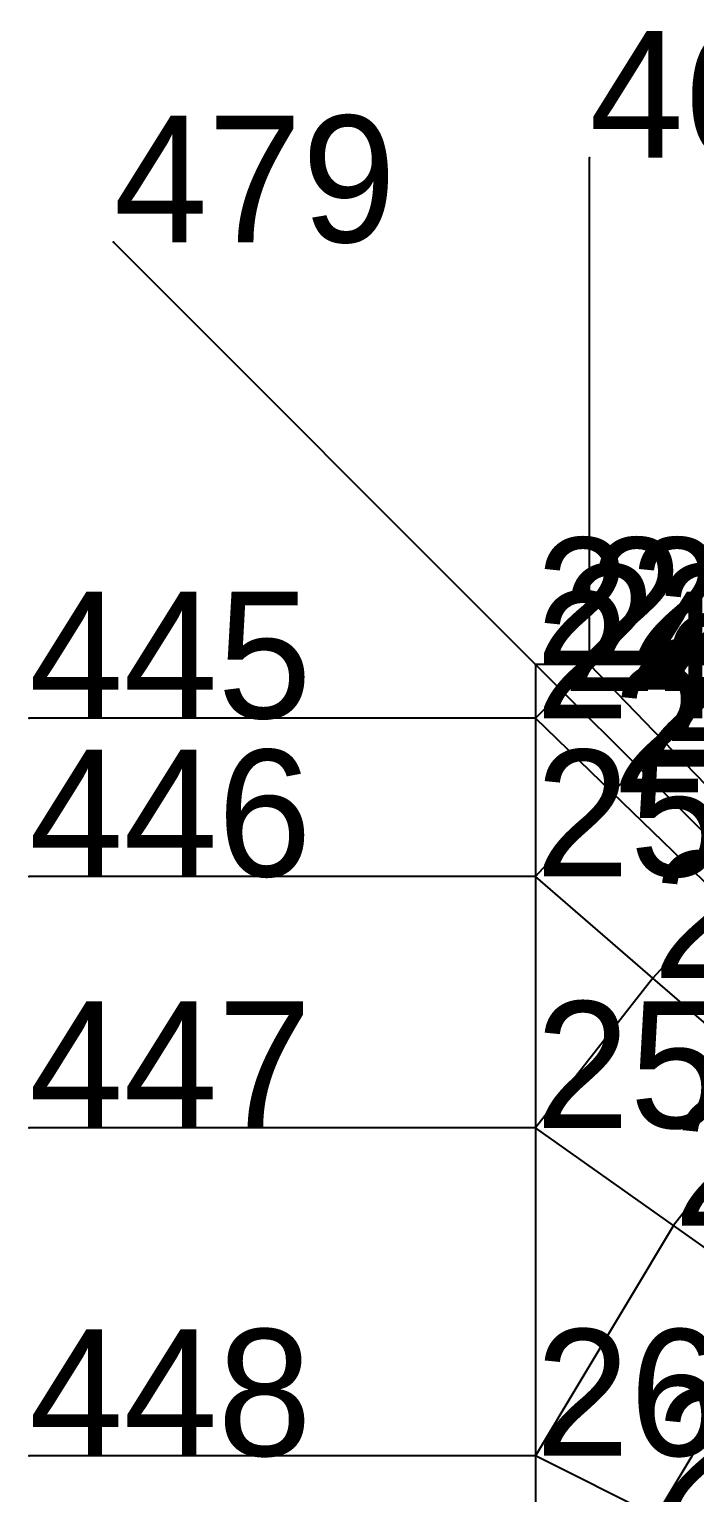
# Model space of a CAD drawing. Header units: metres. Extents: x -2.48 to 2.8, y -2.48 to 2.63.
# Drawn here: x -2.475 to -1.686, y 0.894 to 2.627 of the extents above; entities that cross this region are included whole.
import ezdxf

# ---------------------------------------------------------------- set-up
doc = ezdxf.new("R2010")
doc.units = ezdxf.units.M

msp = doc.modelspace()

# ---------------------------------------------------------------- linework, layer by layer
at = {"layer": 'ASSE', "color": 253}
for p, q in [((-1.811111, 1.875, 0.93483), (-1.811111, 2.475, -1.014714)), ((-1.875, 1.875, 0.648265), (-2.375, 2.375, -1.5)), ((-1.843332, 1.843332, 0.93483), (-1.875, 1.875, 0.648265)), ((-1.811111, 1.875, 0.93483), (-1.875, 1.875, 0.648265)), ((-1.875, 1.875, 0.648265), (-1.875, 1.811111, 0.93483)), ((-1.811111, 1.875, 0.93483), (-1.843332, 1.843332, 0.93483)), ((-1.723244, 1.784033, 1.268734), (-1.811111, 1.875, 0.93483)), ((-1.623798, 1.875, 1.268734), (-1.811111, 1.875, 0.93483)), ((-1.623798, 1.875, 1.268734), (-1.723244, 1.784033, 1.268734)), ((-1.843332, 1.843332, 0.93483), (-1.875, 1.811111, 0.93483)), ((-1.753902, 1.753902, 1.268734), (-1.843332, 1.843332, 0.93483)), ((-1.875, 1.811111, 0.93483), (-2.475, 1.811111, -1.014714)), ((-1.784033, 1.723244, 1.268734), (-1.875, 1.811111, 0.93483)), ((-1.875, 1.811111, 0.93483), (-1.875, 1.623798, 1.268734)), ((-1.723244, 1.784033, 1.268734), (-1.753902, 1.753902, 1.268734)), ((-1.595414, 1.651694, 1.590113), (-1.723244, 1.784033, 1.268734)), ((-1.753902, 1.753902, 1.268734), (-1.784033, 1.723244, 1.268734)), ((-1.623798, 1.623798, 1.590113), (-1.753902, 1.753902, 1.268734)), ((-1.784033, 1.723244, 1.268734), (-1.875, 1.623798, 1.268734)), ((-1.651694, 1.595414, 1.590113), (-1.784033, 1.723244, 1.268734)), ((-1.875, 1.623798, 1.268734), (-2.475, 1.623798, -0.5625)), ((-1.735913, 1.503344, 1.590113), (-1.875, 1.623798, 1.268734)), ((-1.875, 1.623798, 1.268734), (-1.875, 1.325825, 1.590113)), ((-1.651694, 1.595414, 1.590113), (-1.735913, 1.503344, 1.590113)), ((-1.735913, 1.503344, 1.590113), (-1.875, 1.325825, 1.590113)), ((-1.584664, 1.372359, 1.850854), (-1.735913, 1.503344, 1.590113)), ((-1.584664, 1.372359, 1.850854), (-1.711633, 1.210307, 1.850854)), ((-1.875, 1.325825, 1.590113), (-2.475, 1.325825, -0.174175)), ((-1.711633, 1.210307, 1.850854), (-1.875, 1.325825, 1.590113)), ((-1.875, 1.325825, 1.590113), (-1.875, 0.9375, 1.850854)), ((-1.711633, 1.210307, 1.850854), (-1.875, 0.9375, 1.850854)), ((-1.581376, 1.118202, 2.019233), (-1.711633, 1.210307, 1.850854)), ((-1.581376, 1.118202, 2.019233), (-1.732311, 0.866156, 2.019233)), ((-1.875, 0.9375, 1.850854), (-2.475, 0.9375, 0.123798)), ((-1.732311, 0.866156, 2.019233), (-1.875, 0.9375, 1.850854)), ((-1.875, 0.9375, 1.850854), (-1.875, 0.485286, 2.019233))]:
    msp.add_line(p, q, dxfattribs=at)
at = {"layer": 'ESTRADOSSO'}
for p, q in [((-1.811111, 1.875, 1.384374), (-1.811111, 2.475, 0.485286)), ((-1.875, 1.875, 1.29653), (-2.375, 2.375)), ((-1.843332, 1.843332, 1.384374), (-1.875, 1.875, 1.29653)), ((-1.811111, 1.875, 1.384374), (-1.875, 1.875, 1.29653)), ((-1.875, 1.875, 1.29653), (-1.875, 1.811111, 1.384374)), ((-1.811111, 1.875, 1.384374), (-1.843332, 1.843332, 1.384374)), ((-1.723244, 1.784033, 1.599968), (-1.811111, 1.875, 1.384374)), ((-1.623798, 1.875, 1.599968), (-1.811111, 1.875, 1.384374)), ((-1.623798, 1.875, 1.599968), (-1.723244, 1.784033, 1.599968)), ((-1.843332, 1.843332, 1.384374), (-1.875, 1.811111, 1.384374)), ((-1.753902, 1.753902, 1.599968), (-1.843332, 1.843332, 1.384374)), ((-1.875, 1.811111, 1.384374), (-2.475, 1.811111, 0.485286)), ((-1.784033, 1.723244, 1.599968), (-1.875, 1.811111, 1.384374)), ((-1.875, 1.811111, 1.384374), (-1.875, 1.623798, 1.599968)), ((-1.723244, 1.784033, 1.599968), (-1.753902, 1.753902, 1.599968)), ((-1.595414, 1.651694, 1.854401), (-1.723244, 1.784033, 1.599968)), ((-1.753902, 1.753902, 1.599968), (-1.784033, 1.723244, 1.599968)), ((-1.623798, 1.623798, 1.854401), (-1.753902, 1.753902, 1.599968)), ((-1.784033, 1.723244, 1.599968), (-1.875, 1.623798, 1.599968)), ((-1.651694, 1.595414, 1.854401), (-1.784033, 1.723244, 1.599968)), ((-1.875, 1.623798, 1.599968), (-2.475, 1.623798, 0.9375)), ((-1.735913, 1.503344, 1.854401), (-1.875, 1.623798, 1.599968)), ((-1.875, 1.623798, 1.599968), (-1.875, 1.325825, 1.854401)), ((-1.651694, 1.595414, 1.854401), (-1.735913, 1.503344, 1.854401)), ((-1.735913, 1.503344, 1.854401), (-1.875, 1.325825, 1.854401)), ((-1.584664, 1.372359, 2.07791), (-1.735913, 1.503344, 1.854401)), ((-1.584664, 1.372359, 2.07791), (-1.711633, 1.210307, 2.07791)), ((-1.875, 1.325825, 1.854401), (-2.475, 1.325825, 1.325825)), ((-1.711633, 1.210307, 2.07791), (-1.875, 1.325825, 1.854401)), ((-1.875, 1.325825, 1.854401), (-1.875, 0.9375, 2.07791)), ((-1.711633, 1.210307, 2.07791), (-1.875, 0.9375, 2.07791)), ((-1.581376, 1.118202, 2.227356), (-1.711633, 1.210307, 2.07791)), ((-1.581376, 1.118202, 2.227356), (-1.732311, 0.866156, 2.227356)), ((-1.875, 0.9375, 2.07791), (-2.475, 0.9375, 1.623798)), ((-1.732311, 0.866156, 2.227356), (-1.875, 0.9375, 2.07791)), ((-1.875, 0.9375, 2.07791), (-1.875, 0.485286, 2.227356))]:
    msp.add_line(p, q, dxfattribs=at)
at = {"layer": 'EXTERNAL'}
for p in [(-1.811111, 2.475, -2.514714), (-2.375, 2.375, -3), (-2.475, 1.811111, -2.514714), (-2.475, 1.623798, -2.0625), (-2.475, 1.325825, -1.674175), (-2.475, 0.9375, -1.376202)]:
    msp.add_point(p, dxfattribs=at)
at = {"layer": 'fz', "color": 7}
for p, q in [((-1.811111, 2.475, 0.485286), (-1.811111, 2.475, 0.485286)), ((-2.375, 2.375), (-2.375, 2.375)), ((-1.875, 1.875, 1.29653), (-1.875, 1.875, 1.34053)), ((-1.811111, 1.875, 1.384374), (-1.811111, 1.875, 1.684374)), ((-1.843332, 1.843332, 1.384374), (-1.843332, 1.843332, 1.634374)), ((-2.475, 1.811111, 0.485286), (-2.475, 1.811111, 0.485286)), ((-1.875, 1.811111, 1.384374), (-1.875, 1.811111, 1.684374)), ((-1.723244, 1.784033, 1.599968), (-1.723244, 1.784033, 2.343968)), ((-1.753902, 1.753902, 1.599968), (-1.753902, 1.753902, 2.041968)), ((-1.784033, 1.723244, 1.599968), (-1.784033, 1.723244, 2.343968)), ((-2.475, 1.623798, 0.9375), (-2.475, 1.623798, 0.9375)), ((-1.875, 1.623798, 1.599968), (-1.875, 1.623798, 2.585968)), ((-1.735913, 1.503344, 1.854401), (-1.735913, 1.503344, 3.400401)), ((-2.475, 1.325825, 1.325825), (-2.475, 1.325825, 1.325825)), ((-1.875, 1.325825, 1.854401), (-1.875, 1.325825, 3.430401)), ((-1.711633, 1.210307, 2.07791), (-1.711633, 1.210307, 3.93191)), ((-2.475, 0.9375, 1.623798), (-2.475, 0.9375, 1.623798)), ((-1.875, 0.9375, 2.07791), (-1.875, 0.9375, 3.77191))]:
    msp.add_line(p, q, dxfattribs=at)
at = {"layer": 'INTERNAL'}
for p in [(-1.875, 1.875), (-1.811111, 1.875, 0.485286), (-1.843332, 1.843332, 0.485286), (-1.875, 1.811111, 0.485286), (-1.723244, 1.784033, 0.9375), (-1.753902, 1.753902, 0.9375), (-1.784033, 1.723244, 0.9375), (-1.875, 1.623798, 0.9375), (-1.735913, 1.503344, 1.325825), (-1.875, 1.325825, 1.325825), (-1.711633, 1.210307, 1.623798), (-1.875, 0.9375, 1.623798)]:
    msp.add_point(p, dxfattribs=at)
at = {"layer": 'INTRADOSSO'}
for p, q in [((-1.811111, 1.875, 0.485286), (-1.811111, 2.475, -2.514714)), ((-1.875, 1.875), (-2.375, 2.375, -3)), ((-1.843332, 1.843332, 0.485286), (-1.875, 1.875)), ((-1.811111, 1.875, 0.485286), (-1.875, 1.875)), ((-1.875, 1.875), (-1.875, 1.811111, 0.485286)), ((-1.811111, 1.875, 0.485286), (-1.843332, 1.843332, 0.485286)), ((-1.723244, 1.784033, 0.9375), (-1.811111, 1.875, 0.485286)), ((-1.623798, 1.875, 0.9375), (-1.811111, 1.875, 0.485286)), ((-1.623798, 1.875, 0.9375), (-1.723244, 1.784033, 0.9375)), ((-1.843332, 1.843332, 0.485286), (-1.875, 1.811111, 0.485286)), ((-1.753902, 1.753902, 0.9375), (-1.843332, 1.843332, 0.485286)), ((-1.875, 1.811111, 0.485286), (-2.475, 1.811111, -2.514714)), ((-1.784033, 1.723244, 0.9375), (-1.875, 1.811111, 0.485286)), ((-1.875, 1.811111, 0.485286), (-1.875, 1.623798, 0.9375)), ((-1.723244, 1.784033, 0.9375), (-1.753902, 1.753902, 0.9375)), ((-1.595414, 1.651694, 1.325825), (-1.723244, 1.784033, 0.9375)), ((-1.753902, 1.753902, 0.9375), (-1.784033, 1.723244, 0.9375)), ((-1.623798, 1.623798, 1.325825), (-1.753902, 1.753902, 0.9375)), ((-1.784033, 1.723244, 0.9375), (-1.875, 1.623798, 0.9375)), ((-1.651694, 1.595414, 1.325825), (-1.784033, 1.723244, 0.9375)), ((-1.875, 1.623798, 0.9375), (-2.475, 1.623798, -2.0625)), ((-1.735913, 1.503344, 1.325825), (-1.875, 1.623798, 0.9375)), ((-1.875, 1.623798, 0.9375), (-1.875, 1.325825, 1.325825)), ((-1.651694, 1.595414, 1.325825), (-1.735913, 1.503344, 1.325825)), ((-1.735913, 1.503344, 1.325825), (-1.875, 1.325825, 1.325825)), ((-1.584664, 1.372359, 1.623798), (-1.735913, 1.503344, 1.325825)), ((-1.584664, 1.372359, 1.623798), (-1.711633, 1.210307, 1.623798)), ((-1.875, 1.325825, 1.325825), (-2.475, 1.325825, -1.674175)), ((-1.711633, 1.210307, 1.623798), (-1.875, 1.325825, 1.325825)), ((-1.875, 1.325825, 1.325825), (-1.875, 0.9375, 1.623798)), ((-1.711633, 1.210307, 1.623798), (-1.875, 0.9375, 1.623798)), ((-1.581376, 1.118202, 1.811111), (-1.711633, 1.210307, 1.623798)), ((-1.581376, 1.118202, 1.811111), (-1.732311, 0.866156, 1.811111)), ((-1.875, 0.9375, 1.623798), (-2.475, 0.9375, -1.376202)), ((-1.732311, 0.866156, 1.811111), (-1.875, 0.9375, 1.623798)), ((-1.875, 0.9375, 1.623798), (-1.875, 0.485286, 1.811111))]:
    msp.add_line(p, q, dxfattribs=at)
at = {"layer": 'MAXSPINTA', "color": 81, "ltscale": 6.068406}
for p, q in [((-1.811111, 1.875, 1.18846), (-1.811111, 2.475, 0.485286)), ((-1.875, 1.811111, 1.18846), (-2.475, 1.811111, 0.485286))]:
    msp.add_line(p, q, dxfattribs=at)
at = {"layer": 'MAXSPINTA', "color": 201, "ltscale": 18.383729}
msp.add_line((-1.875, 1.875, 1.117063), (-2.375, 2.375), dxfattribs=at)
at = {"layer": 'MAXSPINTA', "color": 61, "ltscale": 5.203558}
msp.add_line((-1.843332, 1.843332, 1.187389), (-1.875, 1.875, 1.117063), dxfattribs=at)
at = {"layer": 'MAXSPINTA', "color": 81, "ltscale": 7.462479}
for p, q in [((-1.811111, 1.875, 1.18846), (-1.875, 1.875, 1.117063)), ((-1.875, 1.875, 1.117063), (-1.875, 1.811111, 1.18846))]:
    msp.add_line(p, q, dxfattribs=at)
at = {"layer": 'MAXSPINTA', "color": 41, "ltscale": 2.348058}
for p, q in [((-1.811111, 1.875, 1.18846), (-1.843332, 1.843332, 1.187389)), ((-1.843332, 1.843332, 1.187389), (-1.875, 1.811111, 1.18846))]:
    msp.add_line(p, q, dxfattribs=at)
at = {"layer": 'MAXSPINTA', "color": 61, "ltscale": 5.80687}
for p, q in [((-1.723244, 1.784033, 1.380942), (-1.811111, 1.875, 1.18846)), ((-1.784033, 1.723244, 1.380942), (-1.875, 1.811111, 1.18846))]:
    msp.add_line(p, q, dxfattribs=at)
at = {"layer": 'MAXSPINTA', "color": 81, "ltscale": 6.857296}
for p, q in [((-1.623798, 1.875, 1.409346), (-1.811111, 1.875, 1.18846)), ((-1.875, 1.811111, 1.18846), (-1.875, 1.623798, 1.409346))]:
    msp.add_line(p, q, dxfattribs=at)
at = {"layer": 'MAXSPINTA', "color": 41, "ltscale": 2.399745}
for p, q in [((-1.623798, 1.875, 1.409346), (-1.723244, 1.784033, 1.380942)), ((-1.784033, 1.723244, 1.380942), (-1.875, 1.623798, 1.409346))]:
    msp.add_line(p, q, dxfattribs=at)
at = {"layer": 'MAXSPINTA', "color": 61, "ltscale": 4.983302}
msp.add_line((-1.753902, 1.753902, 1.378071), (-1.843332, 1.843332, 1.187389), dxfattribs=at)
at = {"layer": 'MAXSPINTA', "color": 41, "ltscale": 2.352631}
for p, q in [((-1.723244, 1.784033, 1.380942), (-1.753902, 1.753902, 1.378071)), ((-1.753902, 1.753902, 1.378071), (-1.784033, 1.723244, 1.380942))]:
    msp.add_line(p, q, dxfattribs=at)
at = {"layer": 'MAXSPINTA', "color": 61, "ltscale": 5.17714}
for p, q in [((-1.595414, 1.651694, 1.626473), (-1.723244, 1.784033, 1.380942)), ((-1.651694, 1.595414, 1.626473), (-1.784033, 1.723244, 1.380942))]:
    msp.add_line(p, q, dxfattribs=at)
at = {"layer": 'MAXSPINTA', "color": 61, "ltscale": 4.52284}
msp.add_line((-1.623798, 1.623798, 1.623388), (-1.753902, 1.753902, 1.378071), dxfattribs=at)
at = {"layer": 'MAXSPINTA', "color": 61, "ltscale": 5.82449}
msp.add_line((-1.875, 1.623798, 1.409346), (-2.475, 1.623798, 0.9375), dxfattribs=at)
at = {"layer": 'MAXSPINTA', "color": 81, "ltscale": 6.529044}
msp.add_line((-1.735913, 1.503344, 1.65054), (-1.875, 1.623798, 1.409346), dxfattribs=at)
at = {"layer": 'MAXSPINTA', "color": 61, "ltscale": 5.103065}
msp.add_line((-1.875, 1.623798, 1.409346), (-1.875, 1.325825, 1.712819), dxfattribs=at)
at = {"layer": 'MAXSPINTA', "color": 41, "ltscale": 2.391463}
msp.add_line((-1.651694, 1.595414, 1.626473), (-1.735913, 1.503344, 1.65054), dxfattribs=at)
at = {"layer": 'MAXSPINTA', "color": 41, "ltscale": 2.438151}
msp.add_line((-1.735913, 1.503344, 1.65054), (-1.875, 1.325825, 1.712819), dxfattribs=at)
at = {"layer": 'MAXSPINTA', "color": 61, "ltscale": 5.667364}
msp.add_line((-1.584664, 1.372359, 1.873967), (-1.735913, 1.503344, 1.65054), dxfattribs=at)
at = {"layer": 'MAXSPINTA', "color": 41, "ltscale": 2.413739}
msp.add_line((-1.584664, 1.372359, 1.873967), (-1.711633, 1.210307, 1.922187), dxfattribs=at)
at = {"layer": 'MAXSPINTA', "color": 81, "ltscale": 6.29032}
msp.add_line((-1.875, 1.325825, 1.712819), (-2.475, 1.325825, 1.325825), dxfattribs=at)
at = {"layer": 'MAXSPINTA', "color": 81, "ltscale": 6.801264}
msp.add_line((-1.711633, 1.210307, 1.922187), (-1.875, 1.325825, 1.712819), dxfattribs=at)
at = {"layer": 'MAXSPINTA', "color": 41, "ltscale": 3.366855}
msp.add_line((-1.875, 1.325825, 1.712819), (-1.875, 0.9375, 1.99842), dxfattribs=at)
at = {"layer": 'MAXSPINTA', "color": 41, "ltscale": 2.4208}
msp.add_line((-1.711633, 1.210307, 1.922187), (-1.875, 0.9375, 1.99842), dxfattribs=at)
at = {"layer": 'MAXSPINTA', "color": 61, "ltscale": 5.934102}
msp.add_line((-1.581376, 1.118202, 2.066185), (-1.711633, 1.210307, 1.922187), dxfattribs=at)
at = {"layer": 'MAXSPINTA', "color": 41, "ltscale": 2.41066}
msp.add_line((-1.581376, 1.118202, 2.066185), (-1.732311, 0.866156, 2.130967), dxfattribs=at)
at = {"layer": 'MAXSPINTA', "color": 81, "ltscale": 7.048206}
msp.add_line((-1.875, 0.9375, 1.99842), (-2.475, 0.9375, 1.623798), dxfattribs=at)
at = {"layer": 'MAXSPINTA', "color": 81, "ltscale": 6.932284}
msp.add_line((-1.732311, 0.866156, 2.130967), (-1.875, 0.9375, 1.99842), dxfattribs=at)
at = {"layer": 'MAXSPINTA', "color": 41, "ltscale": 2.55739}
msp.add_line((-1.875, 0.9375, 1.99842), (-1.875, 0.485286, 2.19393), dxfattribs=at)
at = {"layer": 'MEDIONETWORK', "color": 61, "ltscale": 4.564975}
for p, q in [((-1.811111, 1.875, 0.966523), (-1.811111, 2.475, 0.189397)), ((-1.875, 1.811111, 0.966523), (-2.475, 1.811111, 0.189397))]:
    msp.add_line(p, q, dxfattribs=at)
at = {"layer": 'MEDIONETWORK', "color": 201, "ltscale": 18.201215}
msp.add_line((-1.875, 1.875, 0.855821), (-2.375, 2.375, -0.851675), dxfattribs=at)
at = {"layer": 'MEDIONETWORK', "color": 61, "ltscale": 4.989999}
msp.add_line((-1.843332, 1.843332, 0.959446), (-1.875, 1.875, 0.855821), dxfattribs=at)
at = {"layer": 'MEDIONETWORK', "color": 81, "ltscale": 7.050941}
for p, q in [((-1.811111, 1.875, 0.966523), (-1.875, 1.875, 0.855821)), ((-1.875, 1.875, 0.855821), (-1.875, 1.811111, 0.966523))]:
    msp.add_line(p, q, dxfattribs=at)
at = {"layer": 'MEDIONETWORK', "color": 21, "ltscale": 1.682816}
for p, q in [((-1.811111, 1.875, 0.966523), (-1.843332, 1.843332, 0.959446)), ((-1.843332, 1.843332, 0.959446), (-1.875, 1.811111, 0.966523))]:
    msp.add_line(p, q, dxfattribs=at)
at = {"layer": 'MEDIONETWORK', "color": 61, "ltscale": 5.073108}
for p, q in [((-1.723244, 1.784033, 1.220916), (-1.811111, 1.875, 0.966523)), ((-1.784033, 1.723244, 1.220916), (-1.875, 1.811111, 0.966523))]:
    msp.add_line(p, q, dxfattribs=at)
at = {"layer": 'MEDIONETWORK', "color": 81, "ltscale": 6.150548}
msp.add_line((-1.623798, 1.875, 1.281855), (-1.811111, 1.875, 0.966523), dxfattribs=at)
at = {"layer": 'MEDIONETWORK', "color": 21, "ltscale": 1.825192}
for p, q in [((-1.623798, 1.875, 1.281855), (-1.723244, 1.784033, 1.220916)), ((-1.784033, 1.723244, 1.220916), (-1.875, 1.623798, 1.281855))]:
    msp.add_line(p, q, dxfattribs=at)
at = {"layer": 'MEDIONETWORK', "color": 61, "ltscale": 4.391769}
msp.add_line((-1.753902, 1.753902, 1.214532), (-1.843332, 1.843332, 0.959446), dxfattribs=at)
at = {"layer": 'MEDIONETWORK', "color": 81, "ltscale": 6.150549}
msp.add_line((-1.875, 1.811111, 0.966523), (-1.875, 1.623798, 1.281855), dxfattribs=at)
at = {"layer": 'MEDIONETWORK', "color": 21, "ltscale": 1.680782}
for p, q in [((-1.723244, 1.784033, 1.220916), (-1.753902, 1.753902, 1.214532)), ((-1.753902, 1.753902, 1.214532), (-1.784033, 1.723244, 1.220916))]:
    msp.add_line(p, q, dxfattribs=at)
at = {"layer": 'MEDIONETWORK', "color": 61, "ltscale": 4.274548}
for p, q in [((-1.595414, 1.651694, 1.527647), (-1.723244, 1.784033, 1.220916)), ((-1.651694, 1.595414, 1.527647), (-1.784033, 1.723244, 1.220916))]:
    msp.add_line(p, q, dxfattribs=at)
at = {"layer": 'MEDIONETWORK', "color": 41, "ltscale": 3.749883}
msp.add_line((-1.623798, 1.623798, 1.522767), (-1.753902, 1.753902, 1.214532), dxfattribs=at)
at = {"layer": 'MEDIONETWORK', "color": 41, "ltscale": 3.738717}
msp.add_line((-1.875, 1.623798, 1.281855), (-2.475, 1.623798, 0.9375), dxfattribs=at)
at = {"layer": 'MEDIONETWORK', "color": 61, "ltscale": 5.15528}
msp.add_line((-1.735913, 1.503344, 1.565629), (-1.875, 1.623798, 1.281855), dxfattribs=at)
at = {"layer": 'MEDIONETWORK', "color": 41, "ltscale": 3.989092}
msp.add_line((-1.875, 1.623798, 1.281855), (-1.875, 1.325825, 1.644571), dxfattribs=at)
at = {"layer": 'MEDIONETWORK', "color": 21, "ltscale": 1.738444}
msp.add_line((-1.651694, 1.595414, 1.527647), (-1.735913, 1.503344, 1.565629), dxfattribs=at)
at = {"layer": 'MEDIONETWORK', "color": 21, "ltscale": 1.763546}
msp.add_line((-1.735913, 1.503344, 1.565629), (-1.875, 1.325825, 1.644571), dxfattribs=at)
at = {"layer": 'MEDIONETWORK', "color": 61, "ltscale": 4.387959}
msp.add_line((-1.584664, 1.372359, 1.825371), (-1.735913, 1.503344, 1.565629), dxfattribs=at)
at = {"layer": 'MEDIONETWORK', "color": 21, "ltscale": 1.702224}
msp.add_line((-1.584664, 1.372359, 1.825371), (-1.711633, 1.210307, 1.86946), dxfattribs=at)
at = {"layer": 'MEDIONETWORK', "color": 61, "ltscale": 4.239423}
msp.add_line((-1.875, 1.325825, 1.644571), (-2.475, 1.325825, 1.325825), dxfattribs=at)
at = {"layer": 'MEDIONETWORK', "color": 61, "ltscale": 5.006827}
msp.add_line((-1.711633, 1.210307, 1.86946), (-1.875, 1.325825, 1.644571), dxfattribs=at)
at = {"layer": 'MEDIONETWORK', "color": 21, "ltscale": 2.226302}
msp.add_line((-1.875, 1.325825, 1.644571), (-1.875, 0.9375, 1.872047), dxfattribs=at)
at = {"layer": 'MEDIONETWORK', "color": 21, "ltscale": 1.667342}
msp.add_line((-1.711633, 1.210307, 1.86946), (-1.875, 0.9375, 1.872047), dxfattribs=at)
at = {"layer": 'MEDIONETWORK', "color": 61, "ltscale": 4.438166}
msp.add_line((-1.581376, 1.118202, 2.030868), (-1.711633, 1.210307, 1.86946), dxfattribs=at)
at = {"layer": 'MEDIONETWORK', "color": 21, "ltscale": 1.667586}
msp.add_line((-1.581376, 1.118202, 2.030868), (-1.732311, 0.866156, 2.03635), dxfattribs=at)
at = {"layer": 'MEDIONETWORK', "color": 61, "ltscale": 5.751953}
msp.add_line((-1.875, 0.9375, 1.872047), (-2.475, 0.9375, 1.32041), dxfattribs=at)
at = {"layer": 'MEDIONETWORK', "color": 61, "ltscale": 5.421105}
msp.add_line((-1.732311, 0.866156, 2.03635), (-1.875, 0.9375, 1.872047), dxfattribs=at)
at = {"layer": 'MEDIONETWORK', "color": 21, "ltscale": 1.688602}
msp.add_line((-1.875, 0.9375, 1.872047), (-1.875, 0.485286, 1.952424), dxfattribs=at)
at = {"layer": 'MINSPINTA', "color": 61, "ltscale": 4.737243}
for p, q in [((-1.811111, 1.875, 0.758183), (-1.811111, 2.475, -0.421981)), ((-1.875, 1.811111, 0.758183), (-2.475, 1.811111, -0.421981))]:
    msp.add_line(p, q, dxfattribs=at)
at = {"layer": 'MINSPINTA', "color": 101, "ltscale": 9.343509}
msp.add_line((-1.875, 1.875, 0.696594), (-2.375, 2.375, -0.313264), dxfattribs=at)
at = {"layer": 'MINSPINTA', "color": 41, "ltscale": 2.844818}
msp.add_line((-1.843332, 1.843332, 0.767222), (-1.875, 1.875, 0.696594), dxfattribs=at)
at = {"layer": 'MINSPINTA', "color": 41, "ltscale": 3.767326}
for p, q in [((-1.811111, 1.875, 0.758183), (-1.875, 1.875, 0.696594)), ((-1.875, 1.875, 0.696594), (-1.875, 1.811111, 0.758183))]:
    msp.add_line(p, q, dxfattribs=at)
at = {"layer": 'MINSPINTA', "color": 21, "ltscale": 1.304789}
for p, q in [((-1.811111, 1.875, 0.758183), (-1.843332, 1.843332, 0.767222)), ((-1.843332, 1.843332, 0.767222), (-1.875, 1.811111, 0.758183))]:
    msp.add_line(p, q, dxfattribs=at)
at = {"layer": 'MINSPINTA', "color": 41, "ltscale": 3.770337}
for p, q in [((-1.723244, 1.784033, 1.001659), (-1.811111, 1.875, 0.758183)), ((-1.784033, 1.723244, 1.001659), (-1.875, 1.811111, 0.758183))]:
    msp.add_line(p, q, dxfattribs=at)
at = {"layer": 'MINSPINTA', "color": 41, "ltscale": 3.919742}
for p, q in [((-1.623798, 1.875, 0.997282), (-1.811111, 1.875, 0.758183)), ((-1.875, 1.811111, 0.758183), (-1.875, 1.623798, 0.997282))]:
    msp.add_line(p, q, dxfattribs=at)
at = {"layer": 'MINSPINTA', "color": 21, "ltscale": 1.280526}
for p, q in [((-1.623798, 1.875, 0.997282), (-1.723244, 1.784033, 1.001659)), ((-1.784033, 1.723244, 1.001659), (-1.875, 1.623798, 0.997282))]:
    msp.add_line(p, q, dxfattribs=at)
at = {"layer": 'MINSPINTA', "color": 41, "ltscale": 3.167822}
msp.add_line((-1.753902, 1.753902, 1.002214), (-1.843332, 1.843332, 0.767222), dxfattribs=at)
at = {"layer": 'MINSPINTA', "color": 21, "ltscale": 1.279539}
for p, q in [((-1.723244, 1.784033, 1.001659), (-1.753902, 1.753902, 1.002214)), ((-1.753902, 1.753902, 1.002214), (-1.784033, 1.723244, 1.001659))]:
    msp.add_line(p, q, dxfattribs=at)
at = {"layer": 'MINSPINTA', "color": 41, "ltscale": 3.443391}
for p, q in [((-1.595414, 1.651694, 1.327745), (-1.723244, 1.784033, 1.001659)), ((-1.651694, 1.595414, 1.327745), (-1.784033, 1.723244, 1.001659))]:
    msp.add_line(p, q, dxfattribs=at)
at = {"layer": 'MINSPINTA', "color": 41, "ltscale": 2.992575}
msp.add_line((-1.623798, 1.623798, 1.325825), (-1.753902, 1.753902, 1.002214), dxfattribs=at)
at = {"layer": 'MINSPINTA', "color": 61, "ltscale": 4.329337}
msp.add_line((-1.875, 1.623798, 0.997282), (-2.475, 1.623798, 0.146642), dxfattribs=at)
at = {"layer": 'MINSPINTA', "color": 61, "ltscale": 4.492693}
msp.add_line((-1.735913, 1.503344, 1.333181), (-1.875, 1.623798, 0.997282), dxfattribs=at)
at = {"layer": 'MINSPINTA', "color": 41, "ltscale": 2.900646}
msp.add_line((-1.875, 1.623798, 0.997282), (-1.875, 1.325825, 1.325825), dxfattribs=at)
at = {"layer": 'MINSPINTA', "color": 21, "ltscale": 1.281076}
msp.add_line((-1.651694, 1.595414, 1.327745), (-1.735913, 1.503344, 1.333181), dxfattribs=at)
at = {"layer": 'MINSPINTA', "color": 21, "ltscale": 1.28163}
msp.add_line((-1.735913, 1.503344, 1.333181), (-1.875, 1.325825, 1.325825), dxfattribs=at)
at = {"layer": 'MINSPINTA', "color": 41, "ltscale": 3.860765}
msp.add_line((-1.584664, 1.372359, 1.650178), (-1.735913, 1.503344, 1.333181), dxfattribs=at)
at = {"layer": 'MINSPINTA', "color": 21, "ltscale": 1.281144}
msp.add_line((-1.584664, 1.372359, 1.650178), (-1.711633, 1.210307, 1.654), dxfattribs=at)
at = {"layer": 'MINSPINTA', "color": 61, "ltscale": 4.942861}
msp.add_line((-1.875, 1.325825, 1.325825), (-2.475, 1.325825, 0.489437), dxfattribs=at)
at = {"layer": 'MINSPINTA', "color": 61, "ltscale": 4.919936}
msp.add_line((-1.711633, 1.210307, 1.654), (-1.875, 1.325825, 1.325825), dxfattribs=at)
at = {"layer": 'MINSPINTA', "color": 21, "ltscale": 1.863373}
msp.add_line((-1.875, 1.325825, 1.325825), (-1.875, 0.9375, 1.623798), dxfattribs=at)
at = {"layer": 'MINSPINTA', "color": 21, "ltscale": 1.288857}
msp.add_line((-1.711633, 1.210307, 1.654), (-1.875, 0.9375, 1.623798), dxfattribs=at)
at = {"layer": 'MINSPINTA', "color": 61, "ltscale": 4.178129}
msp.add_line((-1.581376, 1.118202, 1.881205), (-1.711633, 1.210307, 1.654), dxfattribs=at)
at = {"layer": 'MINSPINTA', "color": 21, "ltscale": 1.283921}
msp.add_line((-1.581376, 1.118202, 1.881205), (-1.732311, 0.866156, 1.870625), dxfattribs=at)
at = {"layer": 'MINSPINTA', "color": 61, "ltscale": 5.852083}
msp.add_line((-1.875, 0.9375, 1.623798), (-2.475, 0.9375, 0.728757), dxfattribs=at)
at = {"layer": 'MINSPINTA', "color": 61, "ltscale": 5.353874}
msp.add_line((-1.732311, 0.866156, 1.870625), (-1.875, 0.9375, 1.623798), dxfattribs=at)
at = {"layer": 'MINSPINTA', "color": 21, "ltscale": 1.384848}
msp.add_line((-1.875, 0.9375, 1.623798), (-1.875, 0.485286, 1.811111), dxfattribs=at)

# ---------------------------------------------------------------- texts
at = {"layer": 'ID-NODES'}
for s, p in [('466', (-1.811111, 2.475, -2.514714)), ('479', (-2.375, 2.375, -3)), ('229', (-1.875, 1.875)), ('217', (-1.811111, 1.875, 0.485286)), ('228', (-1.843332, 1.843332, 0.485286)), ('445', (-2.475, 1.811111, -2.514714)), ('240', (-1.875, 1.811111, 0.485286)), ('216', (-1.723244, 1.784033, 0.9375)), ('227', (-1.753902, 1.753902, 0.9375)), ('239', (-1.784033, 1.723244, 0.9375)), ('446', (-2.475, 1.623798, -2.0625)), ('250', (-1.875, 1.623798, 0.9375)), ('249', (-1.735913, 1.503344, 1.325825)), ('447', (-2.475, 1.325825, -1.674175)), ('259', (-1.875, 1.325825, 1.325825)), ('258', (-1.711633, 1.210307, 1.623798)), ('448', (-2.475, 0.9375, -1.376202)), ('267', (-1.875, 0.9375, 1.623798)), ('266', (-1.732311, 0.866156, 1.811111))]:
    msp.add_text(s, height=0.15, dxfattribs=at).set_placement(p)

doc.saveas('drawing.dxf')
